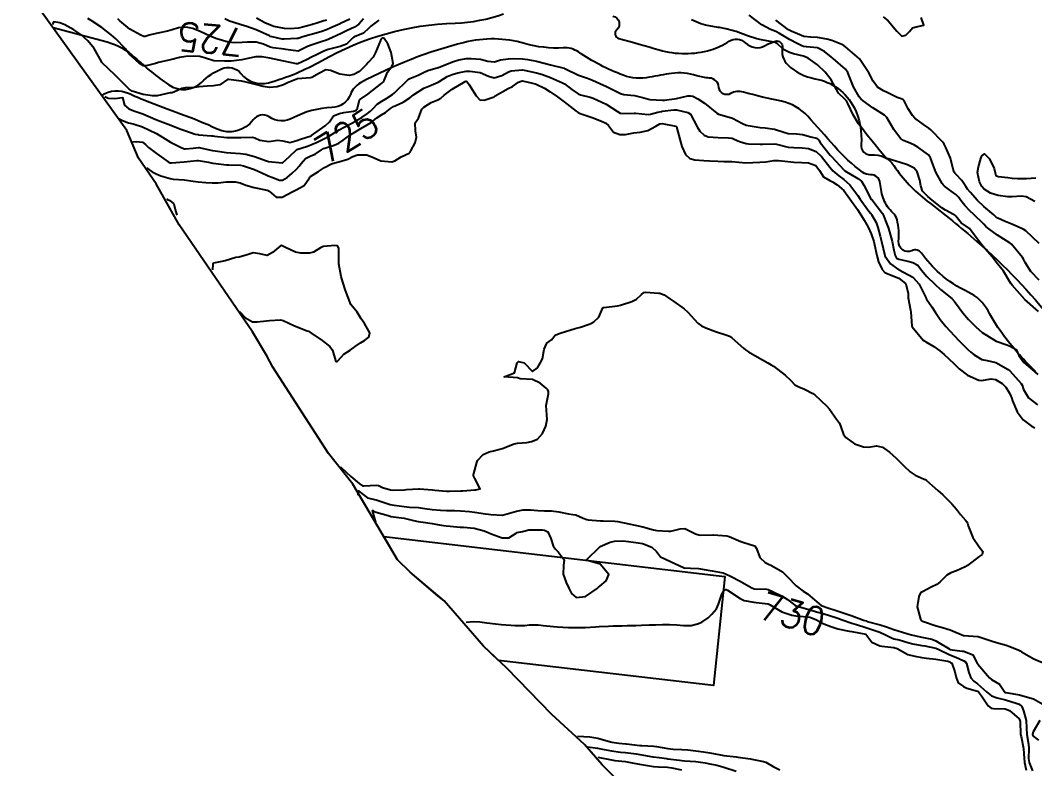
# Model space of a CAD drawing. Header units: metres. Extents: x 318500 to 325275, y 7408834 to 7428799.
# Drawn here: x 319820.8 to 319965.3, y 7410750.4 to 7410857.1 of the extents above; entities that cross this region are included whole.
import ezdxf
from ezdxf.enums import TextEntityAlignment as Align

# ---------------------------------------------------------------- set-up
doc = ezdxf.new("R2010")
doc.units = ezdxf.units.M
doc.header["$MEASUREMENT"] = 0
for name, color, linetype in [('Area', 45, 'Continuous'), ('Cotas', 45, 'Continuous'), ('Curvas de Nivel 1m', 11, 'Continuous'), ('Curvas de Nivel 5m', 15, 'Continuous'), ('Edificações', 30, 'Continuous'), ('Hidrografia', 140, 'Continuous')]:
    doc.layers.add(name, color=color, linetype=linetype)
doc.styles.add('Style-STANDARD', font='STANDARD.shx')

msp = doc.modelspace()

# ---------------------------------------------------------------- linework, layer by layer
at = {"layer": 'Area'}
msp.add_lwpolyline([(319905.54, 7410749.11), (319903.69, 7410750.95), (319901.16, 7410753.87), (319896.53, 7410758.12), (319890.13, 7410764.73), (319886.79, 7410767.88), (319881.16, 7410774.33), (319880.34, 7410775), (319876.32, 7410778.42), (319874.55, 7410780.17), (319868.16, 7410790.95), (319864.69, 7410795.32), (319856.78, 7410807.67), (319855.9, 7410809.26), (319853.88, 7410812.68), (319843.43, 7410827.94), (319840.15, 7410833.76), (319837.64, 7410837.46), (319835.96, 7410841.4), (319820.78, 7410862.57)], dxfattribs=at)
at = {"layer": 'Curvas de Nivel 1m', "flags": 128}
for points, elevation in [([(319832.81, 7410846.24), (319833.31, 7410846), (319834.27, 7410845.95), (319835.33, 7410846.07), (319835.64, 7410845.01), (319836.25, 7410844.46), (319837.1, 7410844.14), (319838.24, 7410843.78), (319840.08, 7410842.95), (319840.23, 7410842.89), (319840.32, 7410842.86), (319842.22, 7410842.15), (319843.49, 7410841.63), (319844.21, 7410841.39), (319845.69, 7410840.88), (319846.13, 7410840.8), (319846.2, 7410840.79), (319848.01, 7410840.65), (319848.2, 7410840.63), (319848.47, 7410840.57), (319850.2, 7410840.37), (319851.77, 7410840.37), (319852.2, 7410840.4), (319853.85, 7410840.42), (319854.2, 7410840.34), (319854.92, 7410840.03), (319856.19, 7410839.84), (319857.47, 7410839.99), (319858.19, 7410839.91), (319859.2, 7410839.7), (319860.19, 7410839.94), (319860.73, 7410840.14), (319862.21, 7410840.63), (319862.23, 7410840.64), (319862.26, 7410840.66), (319864.22, 7410842.05), (319864.83, 7410842.62), (319865.4, 7410843.46), (319866.25, 7410843.82), (319866.89, 7410843.95), (319868.25, 7410844.12), (319868.59, 7410844.24), (319868.83, 7410844.57), (319869.1, 7410845.74), (319870.29, 7410846.55), (319872.31, 7410848.12), (319872.51, 7410848.31), (319872.63, 7410848.52), (319873.12, 7410849.72), (319873.71, 7410850.51), (319873.92, 7410850.93), (319873.64, 7410852.51), (319873.17, 7410853.72), (319872.65, 7410854.52), (319872.39, 7410854.59), (319872.34, 7410854.57), (319872.29, 7410854.52), (319872.11, 7410854.24), (319871.38, 7410852.53), (319871.04, 7410851.86), (319870.35, 7410851.09), (319870.09, 7410850.81), (319869.88, 7410850.56), (319869.1, 7410849.8), (319868.32, 7410849.37), (319867.66, 7410849.25), (319866.32, 7410849.41), (319864.99, 7410849.96), (319864.33, 7410850.04), (319863.4, 7410849.57), (319862.31, 7410848.94), (319862.09, 7410848.88), (319860.31, 7410848.73), (319860.26, 7410848.73), (319860.04, 7410848.68), (319858.84, 7410848.16), (319858.3, 7410847.91), (319857.4, 7410847.62), (319856.29, 7410847.51), (319855.39, 7410847.65), (319854.3, 7410847.95), (319852.77, 7410848.32), (319852.3, 7410848.4), (319850.45, 7410848.68), (319850.31, 7410848.64), (319849.2, 7410847.92), (319848.29, 7410847.75), (319847.41, 7410847.73), (319846.29, 7410847.6), (319845.65, 7410847.52), (319844.29, 7410847.47), (319843.81, 7410847.38), (319842.73, 7410846.92), (319842.43, 7410846.77), (319842.28, 7410846.78), (319842.14, 7410846.78), (319840.27, 7410846.32), (319839.62, 7410846.31), (319838.28, 7410846.54), (319836.71, 7410847), (319836.28, 7410847.27), (319834.55, 7410849.03), (319834.31, 7410849.26), (319832.41, 7410851.06), (319832.38, 7410851.1), (319832.34, 7410851.21), (319831.29, 7410853.07), (319830.38, 7410854.18), (319829.4, 7410855.09), (319828.4, 7410855.76), (319827.11, 7410856.43), (319826.41, 7410856.72), (319825.54, 7410856.89), (319825.41, 7410856.65), (319825.41, 7410856.48)], 723), ([(319871.86, 7410857.1), (319871.09, 7410856.54), (319870.72, 7410856.24), (319870.41, 7410855.91), (319869.68, 7410855.28), (319868.39, 7410854.73), (319868.29, 7410854.69), (319868.15, 7410854.58), (319867.27, 7410853.7), (319866.38, 7410853.38), (319864.67, 7410852.92), (319864.37, 7410852.82), (319863.96, 7410852.64), (319862.89, 7410852.12), (319862.36, 7410851.88), (319861.55, 7410851.47), (319860.34, 7410850.88), (319860.16, 7410850.87), (319858.35, 7410851.28), (319857.65, 7410851.42), (319856.35, 7410851.7), (319855.19, 7410851.91), (319854.35, 7410851.89), (319853.22, 7410851.65), (319852.35, 7410851.48), (319850.81, 7410851.27), (319850.34, 7410851.26), (319849.9, 7410851.27), (319848.35, 7410851.34), (319847.18, 7410851.69), (319846.35, 7410851.94), (319845.47, 7410852), (319844.35, 7410851.93), (319843.47, 7410851.79), (319842.35, 7410851.52), (319840.46, 7410851.07), (319840.34, 7410851.03), (319840.04, 7410850.95), (319838.71, 7410850.6), (319838.33, 7410850.63), (319837.71, 7410850.99), (319836.35, 7410852.22), (319836.02, 7410852.67), (319835.77, 7410853.01), (319834.38, 7410854.44), (319833.72, 7410855.04), (319832.41, 7410856.09), (319830.89, 7410857.08), (319830.42, 7410857.34)], 724), ([(319867.74, 7410857.28), (319866.42, 7410856.63), (319866.4, 7410856.62), (319866.36, 7410856.6), (319865.03, 7410856), (319864.41, 7410855.73), (319863.59, 7410855.45), (319862.4, 7410855.11), (319862.05, 7410855.01), (319860.92, 7410854.67), (319860.52, 7410854.54), (319860.39, 7410854.51), (319860.19, 7410854.49), (319858.39, 7410854.39), (319858.08, 7410854.41), (319856.66, 7410854.74), (319856.39, 7410854.81), (319856.27, 7410854.86), (319854.4, 7410855.74), (319852.91, 7410856.28), (319852.41, 7410856.42), (319851.07, 7410856.81), (319850.58, 7410856.98), (319850.42, 7410857.05), (319849.93, 7410857.32)], 726), ([(319864.43, 7410857.14), (319864.05, 7410857.01), (319862.89, 7410856.65), (319862.53, 7410856.54), (319862.42, 7410856.51), (319860.98, 7410856.11), (319860.41, 7410855.99), (319859.22, 7410855.88), (319858.41, 7410855.91), (319856.92, 7410856.22), (319856.41, 7410856.39), (319855.62, 7410856.75), (319854.43, 7410857.38)], 727), ([(319965.89, 7410815.58), (319963.91, 7410817.29), (319962.12, 7410819.32), (319961.94, 7410819.56), (319960.87, 7410821.34), (319960.47, 7410821.84), (319959.98, 7410822.43), (319959.25, 7410823.36), (319958.01, 7410824.84), (319957.57, 7410825.38), (319956.05, 7410827.4), (319954.84, 7410828.2), (319954.07, 7410829.16), (319953.95, 7410829.32), (319953.76, 7410829.43), (319952.64, 7410830.01), (319952.08, 7410830.37), (319950.74, 7410831.47), (319950.11, 7410831.97), (319949.36, 7410832.73), (319949.09, 7410833.5), (319948.94, 7410834.3), (319948.56, 7410835.5), (319948.16, 7410836.01), (319947.21, 7410836.48), (319946.17, 7410836.81), (319944.33, 7410837.41), (319944.18, 7410837.47), (319944.07, 7410837.56), (319943.33, 7410838.43), (319942.39, 7410839.59), (319942.31, 7410839.68), (319942.21, 7410839.8), (319941.41, 7410840.79), (319940.78, 7410841.61), (319940.24, 7410842.32), (319939.45, 7410843.63), (319938.7, 7410845.22), (319938.49, 7410845.64), (319938.29, 7410845.87), (319937.36, 7410846.71), (319936.84, 7410847.66), (319936.32, 7410848.63), (319935.48, 7410849.68), (319934.36, 7410850.75), (319933.05, 7410851.71), (319932.37, 7410851.97), (319930.95, 7410852.32), (319930.38, 7410852.49), (319929.55, 7410852.93), (319928.62, 7410853.78), (319928.39, 7410853.94), (319928.17, 7410854), (319926.4, 7410854.3), (319925.74, 7410854.47), (319924.41, 7410854.9), (319922.78, 7410855.49), (319922.42, 7410855.6), (319921.31, 7410855.87), (319920.42, 7410856.06), (319920.21, 7410856.09), (319918.43, 7410856.42), (319917.74, 7410856.61), (319916.44, 7410857.15)], 724), ([(319965.97, 7410825.27), (319964.05, 7410827.06), (319963.67, 7410827.3), (319962.06, 7410828.02), (319961.14, 7410828.42), (319960.07, 7410828.91), (319959.81, 7410829.1), (319959.52, 7410829.36), (319958.09, 7410830.55), (319957.17, 7410831.39), (319956.12, 7410832.58), (319955.76, 7410833.04), (319955.51, 7410833.41), (319954.96, 7410834.24), (319954.15, 7410835.11), (319953.98, 7410835.26), (319953.85, 7410835.43), (319953.73, 7410835.87), (319953.34, 7410837.44), (319952.68, 7410838.98), (319952.44, 7410839.46), (319952.35, 7410839.6), (319952.21, 7410839.76), (319950.51, 7410841.48), (319950.23, 7410841.72), (319949.5, 7410842.23), (319948.25, 7410843.13), (319947.9, 7410843.52), (319947.3, 7410844.49), (319946.77, 7410845.53), (319946.55, 7410845.79), (319946.29, 7410845.91), (319945.73, 7410846.11), (319944.3, 7410846.79), (319943.78, 7410847.05), (319942.95, 7410847.58), (319942.32, 7410848.4), (319941.7, 7410849.6), (319940.37, 7410851.62), (319938.39, 7410853.32), (319938.2, 7410853.46), (319937.85, 7410853.65), (319936.4, 7410854.22), (319935.69, 7410854.39), (319934.4, 7410854.63), (319933.43, 7410854.68), (319932.41, 7410854.81), (319930.62, 7410855.54), (319930.42, 7410855.65), (319930.26, 7410855.75), (319928.44, 7410857.11)], 726), ([(319943.74, 7410857.57), (319944.44, 7410857.02), (319945.67, 7410855.55), (319946.41, 7410854.84), (319946.98, 7410854.96), (319947.48, 7410855.52), (319947.9, 7410856.04), (319948.43, 7410856.15), (319949.51, 7410856.41), (319949.15, 7410857.5)], 726), ([(319834.87, 7410843.06), (319835.32, 7410842.83), (319836.22, 7410842.49), (319836.88, 7410842.34), (319838.21, 7410841.9), (319840.2, 7410840.95), (319841.44, 7410840.18), (319842.19, 7410839.73), (319843.78, 7410838.9), (319844.18, 7410838.78), (319844.31, 7410838.76), (319845.41, 7410838.88), (319846.18, 7410838.96), (319846.26, 7410838.95), (319846.65, 7410838.86), (319848.18, 7410838.54), (319848.54, 7410838.47), (319850.17, 7410838.23), (319850.79, 7410838.19), (319852.17, 7410838.12), (319852.93, 7410838.01), (319854.16, 7410837.69), (319855.85, 7410837.05), (319856.15, 7410836.96), (319858.1, 7410836.76), (319858.15, 7410836.78), (319859.16, 7410837.7), (319860.18, 7410838.68), (319861.7, 7410839.15), (319862.19, 7410839.33), (319863.1, 7410839.74), (319864.2, 7410840.28), (319864.44, 7410840.4), (319864.84, 7410840.62), (319866.22, 7410841.46), (319866.94, 7410841.87), (319868.23, 7410842.55), (319868.28, 7410842.58), (319869.49, 7410843.31), (319870.25, 7410843.82), (319870.66, 7410844.13), (319871.08, 7410844.54), (319871.65, 7410845.15), (319872.28, 7410845.58), (319872.88, 7410845.92), (319873.81, 7410846.5), (319874.07, 7410846.72), (319874.29, 7410846.95), (319875.85, 7410848.48), (319876.1, 7410848.69), (319876.31, 7410848.79), (319877.49, 7410849.28), (319878.33, 7410849.69), (319878.85, 7410849.92), (319880.34, 7410850.36), (319880.38, 7410850.38), (319880.49, 7410850.42), (319881.8, 7410850.95), (319882.35, 7410851.17), (319883.26, 7410851.47), (319884.36, 7410851.64), (319885.05, 7410851.67), (319886.36, 7410851.54), (319887.42, 7410851.26), (319888.35, 7410851.2), (319889.2, 7410851.46), (319890.36, 7410851.61), (319891, 7410851.63), (319892.36, 7410851.61), (319893.08, 7410851.53), (319894.36, 7410851.25), (319895.62, 7410850.94), (319896.35, 7410850.76), (319898.27, 7410850.25), (319898.34, 7410850.23), (319898.45, 7410850.18), (319900.33, 7410849.29), (319901.62, 7410848.83), (319902.32, 7410848.58), (319903.34, 7410848.11), (319904.31, 7410847.65), (319905.34, 7410847.12), (319906.3, 7410846.65), (319906.77, 7410846.54), (319908.29, 7410846.38), (319909.61, 7410846.03), (319910.29, 7410845.85), (319910.47, 7410845.83), (319912.29, 7410845.69), (319912.57, 7410845.7), (319914.29, 7410845.96), (319915.9, 7410846.34), (319916.29, 7410846.35), (319916.63, 7410846.27), (319917.33, 7410845.92), (319918.28, 7410845.3), (319920.05, 7410843.88), (319920.26, 7410843.73), (319920.47, 7410843.66), (319922.25, 7410843.16), (319923.7, 7410842.38), (319924.23, 7410842.14), (319926.21, 7410841.82), (319926.23, 7410841.82), (319926.9, 7410841.79), (319928.23, 7410841.6), (319929.6, 7410841.13), (319930.22, 7410840.97), (319931.39, 7410840.9), (319932.22, 7410840.8), (319933.45, 7410840.48), (319934.22, 7410840.29), (319934.55, 7410840.03), (319934.76, 7410839.69), (319936.18, 7410837.87), (319936.36, 7410837.67), (319938.15, 7410835.76), (319938.29, 7410835.64), (319940.14, 7410834.56), (319940.67, 7410834.15), (319940.99, 7410833.61), (319941.95, 7410831.75), (319942.05, 7410831.59), (319942.1, 7410831.53), (319943.63, 7410829.57), (319943.78, 7410829.28), (319944.06, 7410828.51), (319944.45, 7410827.56), (319944.65, 7410826.94), (319945.01, 7410825.55), (319945.24, 7410824.31), (319945.44, 7410823.55), (319945.65, 7410823.21), (319945.98, 7410823.03), (319947.24, 7410822.77), (319947.98, 7410822.57), (319948.67, 7410822.19), (319949.22, 7410821.49), (319949.96, 7410820.56), (319951.11, 7410819.46), (319951.93, 7410818.74), (319953.51, 7410817.43), (319953.91, 7410817.03), (319954.58, 7410816.1), (319955.08, 7410815.41), (319955.88, 7410814.46), (319956.93, 7410813.38), (319957.85, 7410812.59), (319959.83, 7410811.35), (319961.34, 7410810.84), (319961.82, 7410810.63), (319962.67, 7410810.15), (319963.06, 7410809.3), (319963.8, 7410808.3), (319965, 7410807.28), (319965.77, 7410806.62)], 724), ([(319838.75, 7410836.05), (319839.59, 7410835.5), (319840.12, 7410835.2), (319840.8, 7410834.94), (319842.12, 7410834.54), (319842.57, 7410834.46), (319844.11, 7410834.36), (319845.39, 7410834.16), (319846.11, 7410834.05), (319847.22, 7410833.97), (319848.11, 7410833.92), (319848.99, 7410833.95), (319850.11, 7410834.06), (319851.39, 7410834.08), (319852.11, 7410833.92), (319852.92, 7410833.59), (319854.1, 7410833.26), (319855.97, 7410832.87), (319856.1, 7410832.83), (319856.16, 7410832.8), (319856.25, 7410832.74), (319857.24, 7410831.87), (319858.09, 7410831.86), (319859.63, 7410832.69), (319860.1, 7410832.93), (319861.23, 7410833.54), (319862.01, 7410834.66), (319862.05, 7410834.73), (319862.12, 7410834.82), (319863.26, 7410835.52), (319864.14, 7410836.12), (319865.11, 7410836.62), (319865.91, 7410836.85), (319866.15, 7410836.9), (319867.47, 7410837.28), (319868.17, 7410837.67), (319868.84, 7410837.9), (319870.17, 7410837.92), (319871.22, 7410837.47), (319872.16, 7410837.04), (319873.74, 7410836.92), (319874.16, 7410837.08), (319875.04, 7410837.61), (319876.18, 7410838.16), (319876.35, 7410838.3), (319876.45, 7410838.47), (319877.03, 7410839.63), (319877.24, 7410840.45), (319877.08, 7410841.32), (319877.06, 7410842.46), (319877.53, 7410843.16), (319878.02, 7410844.44), (319878.12, 7410844.58), (319878.26, 7410844.7), (319879.35, 7410845.36), (319880.28, 7410845.76), (319880.71, 7410845.99), (319881.16, 7410846.41), (319882.3, 7410847.26), (319884.15, 7410848.36), (319884.26, 7410848.41), (319884.31, 7410848.41), (319884.4, 7410848.36), (319884.68, 7410847.98), (319885.72, 7410846.35), (319886.28, 7410845.75), (319886.9, 7410845.72), (319888.29, 7410846.2), (319888.36, 7410846.24), (319888.44, 7410846.31), (319890.3, 7410847.36), (319890.9, 7410847.68), (319891.79, 7410848.27), (319892.13, 7410848.44), (319892.31, 7410848.46), (319893.41, 7410848.24), (319894.13, 7410848.06), (319894.31, 7410847.99), (319895.5, 7410847.41), (319896.3, 7410846.92), (319897.31, 7410846.19), (319898.28, 7410845.47), (319899.99, 7410844.15), (319900.26, 7410843.96), (319900.58, 7410843.82), (319902.25, 7410843.25), (319903.61, 7410842.74), (319904.24, 7410842.44), (319904.6, 7410842.09), (319905.29, 7410841.15), (319906.22, 7410840.8), (319907, 7410840.84), (319908.22, 7410841.05), (319909.1, 7410841.16), (319910.22, 7410841.4), (319911.33, 7410842), (319911.9, 7410842.33), (319912.24, 7410842.37), (319914.2, 7410841.99), (319914.23, 7410841.98), (319914.25, 7410841.96), (319914.27, 7410841.92), (319914.79, 7410839.95), (319915.06, 7410839.09), (319915.58, 7410837.95), (319916.17, 7410837.4), (319916.91, 7410837.19), (319918.17, 7410837.12), (319918.99, 7410837.08), (319920.17, 7410837.03), (319921.05, 7410836.99), (319922.17, 7410836.95), (319923.15, 7410836.86), (319924.16, 7410836.8), (319925.16, 7410836.82), (319926.17, 7410836.85), (319927.03, 7410836.93), (319928.17, 7410837.09), (319928.82, 7410837.12), (319930.17, 7410836.98), (319931.03, 7410836.87), (319932.17, 7410836.81), (319933.11, 7410836.76), (319934.16, 7410836.39), (319934.66, 7410835.69), (319935.25, 7410834.79), (319936.14, 7410834.28), (319936.54, 7410834.07), (319937.2, 7410833.65), (319938.12, 7410832.82), (319938.99, 7410831.63), (319940.08, 7410830.12), (319940.43, 7410829.61), (319941.05, 7410828.59), (319941.61, 7410827.6), (319942.04, 7410826.66), (319942.39, 7410825.58), (319942.51, 7410825.08), (319942.82, 7410823.58), (319943.08, 7410822.67), (319943.59, 7410821.57), (319943.96, 7410821.16), (319944.63, 7410820.87), (319945.95, 7410820.34), (319946.98, 7410819.52), (319947.29, 7410818.15), (319947.29, 7410817.52), (319947.61, 7410815.79), (319947.66, 7410815.51), (319947.82, 7410813.55), (319947.82, 7410813.51), (319947.86, 7410813.42), (319949.44, 7410811.49), (319949.68, 7410811.34), (319949.83, 7410811.27), (319950.95, 7410810.59), (319951.82, 7410809.99), (319952.44, 7410809.44), (319953.79, 7410808.16), (319954.57, 7410807.42), (319955.77, 7410806.49), (319957.35, 7410805.79), (319957.76, 7410805.75), (319959.15, 7410805.96), (319959.76, 7410805.91), (319960.7, 7410805.34), (319961.2, 7410804.78), (319961.74, 7410803.95), (319961.94, 7410803.53), (319962.02, 7410803.32), (319962.19, 7410802.85), (319962.82, 7410801.3), (319963.68, 7410800.15), (319964.81, 7410799.28), (319965.37, 7410798.98)], 726), ([(319965.37, 7410831.28), (319964.11, 7410831.95), (319963.41, 7410832.01), (319962.11, 7410831.91), (319961.52, 7410831.92), (319960.11, 7410832.1), (319959.05, 7410832.43), (319958.12, 7410833.02), (319957.8, 7410833.38), (319957.45, 7410834.07), (319957.18, 7410835.39), (319957.32, 7410836.23), (319957.66, 7410837.39), (319957.79, 7410837.78), (319958.19, 7410838.07), (319958.9, 7410837.37), (319959.57, 7410835.95), (319959.7, 7410835.36), (319959.78, 7410834.99), (319960.14, 7410834.85), (319961.49, 7410834.68), (319962.14, 7410834.6), (319962.9, 7410834.55), (319964.14, 7410834.54), (319965.48, 7410834.62)], 727), ([(319841.61, 7410831.63), (319841.77, 7410831.54), (319842.08, 7410831.4), (319842.68, 7410830.91), (319842.86, 7410830.11), (319843.1, 7410829.33)], 727), ([(319852.01, 7410815.57), (319852.89, 7410814.7), (319853.85, 7410814.12), (319854.51, 7410814.1), (319855.85, 7410814.25), (319856.29, 7410814.3), (319857.86, 7410814.39), (319858.26, 7410814.3), (319859.84, 7410813.54), (319861.64, 7410812.85), (319861.83, 7410812.78), (319862.05, 7410812.66), (319863.81, 7410811.44), (319864.88, 7410810.61), (319865.26, 7410810.07), (319865.7, 7410808.6), (319865.78, 7410808.44), (319865.94, 7410808.44), (319866.06, 7410808.6), (319866.86, 7410809.51), (319867.8, 7410810.09), (319868.5, 7410810.57), (319869.26, 7410811.11), (319869.81, 7410811.44), (319870.44, 7410811.92), (319870.58, 7410812.54), (319869.85, 7410813.86), (319869.37, 7410814.56), (319868.77, 7410815.47), (319867.88, 7410816.58), (319867.14, 7410818.59), (319866.74, 7410819.78), (319866.52, 7410820.59), (319866.17, 7410822.39), (319866.15, 7410822.6), (319866.16, 7410824.42), (319866.15, 7410824.6), (319866, 7410824.94), (319865.61, 7410824.99), (319863.99, 7410824.86), (319863.82, 7410824.81), (319863.54, 7410824.64), (319862.58, 7410824.05), (319861.98, 7410823.91), (319860.75, 7410823.9), (319859.98, 7410824.06), (319858.58, 7410824.7), (319857.99, 7410824.97), (319857.79, 7410824.92), (319857.55, 7410824.72), (319856.73, 7410823.98), (319855.97, 7410823.59), (319854.92, 7410823.8), (319853.98, 7410823.94), (319853.09, 7410823.65), (319851.97, 7410823.35), (319851.51, 7410823.26), (319849.96, 7410822.82), (319848.31, 7410822.48), (319848.21, 7410822.33), (319848.17, 7410821.51)], 726), ([(319866.42, 7410793.32), (319866.52, 7410793.32), (319867.89, 7410792.06), (319869.05, 7410791.05), (319869.54, 7410790.75), (319869.75, 7410790.75), (319871.54, 7410790.82), (319871.8, 7410790.77), (319872.39, 7410790.51), (319873.54, 7410790.18), (319873.89, 7410790.13), (319875.54, 7410790.18), (319875.81, 7410790.19), (319877.54, 7410790.31), (319877.67, 7410790.31), (319879.54, 7410790.14), (319879.83, 7410790.12), (319881.53, 7410789.99), (319881.94, 7410789.97), (319883.53, 7410790.01), (319883.86, 7410790.03), (319885.54, 7410790.17), (319885.69, 7410790.18), (319886.3, 7410790.32), (319885.55, 7410791.76), (319885.36, 7410792.14), (319885.37, 7410792.33), (319885.41, 7410792.48), (319885.57, 7410793), (319885.85, 7410794.07), (319885.95, 7410794.33), (319886.72, 7410795.2), (319887.61, 7410795.6), (319888.2, 7410795.71), (319889.62, 7410796.11), (319889.74, 7410796.15), (319890.05, 7410796.27), (319891.14, 7410796.74), (319891.63, 7410796.83), (319892.95, 7410796.92), (319893.63, 7410797.03), (319894.47, 7410797.39), (319895.2, 7410798.21), (319895.66, 7410799.25), (319895.84, 7410800.2), (319895.7, 7410802.2), (319896.07, 7410803.85), (319896.04, 7410804.2), (319895.94, 7410804.41), (319895.73, 7410804.65), (319894.88, 7410805.36), (319893.75, 7410805.9), (319892.03, 7410805.96), (319891.75, 7410806.08), (319891.62, 7410806.12), (319889.75, 7410806.28), (319891.19, 7410806.83), (319891.59, 7410808.26), (319891.66, 7410808.38), (319891.78, 7410808.44), (319892.56, 7410808.25), (319893.76, 7410807.05), (319894.46, 7410807.53), (319894.88, 7410808.21), (319895.17, 7410808.83), (319895.45, 7410810.21), (319895.82, 7410811.05), (319896.49, 7410811.53), (319896.99, 7410812.19), (319897.55, 7410812.47), (319897.84, 7410812.55), (319899.1, 7410812.9), (319899.85, 7410813.16), (319900.61, 7410813.37), (319901.85, 7410813.77), (319902.09, 7410813.88), (319902.51, 7410814.11), (319903.2, 7410814.77), (319903.78, 7410816.1), (319903.85, 7410816.14), (319903.89, 7410816.14), (319903.94, 7410816.15), (319905.89, 7410816.39), (319906.32, 7410816.49), (319907.9, 7410816.99), (319908.61, 7410817.33), (319909.29, 7410818.03), (319909.65, 7410818.29), (319909.91, 7410818.34), (319911.7, 7410818.2), (319911.91, 7410818.18), (319912.51, 7410817.98), (319913.35, 7410817.41), (319913.9, 7410817.02), (319915.39, 7410815.94), (319915.88, 7410815.5), (319917.35, 7410813.92), (319917.85, 7410813.55), (319918.48, 7410813.27), (319919.84, 7410812.73), (319921.47, 7410812.22), (319921.83, 7410812.08), (319922.17, 7410811.85), (319923.82, 7410810.36), (319924.11, 7410810.12), (319924.56, 7410809.82), (319925.8, 7410809.12), (319927.29, 7410808.27), (319927.78, 7410807.98), (319928.09, 7410807.77), (319929.76, 7410806.5), (319930.56, 7410805.74), (319931.15, 7410805.14), (319931.74, 7410804.83), (319932.54, 7410804.51), (319933.73, 7410803.87), (319933.98, 7410803.69), (319935.71, 7410802.08), (319936.07, 7410801.66), (319937.1, 7410800.22), (319937.51, 7410799.64), (319937.57, 7410799.54), (319937.67, 7410799.29), (319938.1, 7410798.07), (319938.4, 7410797.63), (319939.64, 7410796.73), (319940.95, 7410796.28), (319941.63, 7410796.26), (319942.8, 7410796.41), (319943.63, 7410796.22), (319944.65, 7410795.54), (319945.61, 7410794.65), (319946.73, 7410793.52), (319947.58, 7410792.72), (319948.32, 7410792.24), (319949.57, 7410791.67), (319949.7, 7410791.61), (319949.89, 7410791.48), (319951.55, 7410790.07), (319952.25, 7410789.44), (319953.52, 7410788.18), (319954.17, 7410787.42), (319954.76, 7410786.66), (319955.49, 7410785.82), (319955.67, 7410785.58), (319955.74, 7410785.4), (319955.85, 7410785.03), (319956.51, 7410783.38), (319957.44, 7410782.04), (319957.95, 7410781.36), (319957.84, 7410780.95), (319957.42, 7410780.64), (319955.76, 7410779.39), (319955.55, 7410779.26), (319955.41, 7410779.19), (319954.19, 7410778.63), (319953.39, 7410778.32), (319952.81, 7410778.01), (319952.23, 7410777.44), (319951.83, 7410776.99), (319951.37, 7410776.68), (319950.57, 7410776.26), (319949.35, 7410775.63), (319949.24, 7410775.59), (319949.08, 7410775.48), (319948.81, 7410774.96), (319948.56, 7410773.49), (319949.08, 7410771.7), (319949.23, 7410771.48), (319949.3, 7410771.45), (319949.35, 7410771.43), (319951.29, 7410770.76), (319952.19, 7410770.53), (319953.28, 7410770.22), (319955.2, 7410769.4), (319955.25, 7410769.38), (319955.27, 7410769.38), (319957.17, 7410769.27), (319957.27, 7410769.25), (319957.44, 7410769.2), (319959.26, 7410768.6), (319960.24, 7410768.31), (319961.26, 7410768.02), (319961.78, 7410767.83), (319963.06, 7410767.29), (319963.25, 7410767.2), (319963.46, 7410767.08), (319965.23, 7410766.06), (319967.12, 7410765.24)], 727), ([(319868.94, 7410789.42), (319868.95, 7410790), (319869.46, 7410789.64), (319870.27, 7410789.04), (319871.24, 7410788.79), (319871.51, 7410788.75), (319872.18, 7410788.51), (319873.5, 7410788.05), (319874.04, 7410787.95), (319875.5, 7410787.78), (319876.25, 7410787.7), (319877.5, 7410787.62), (319878.43, 7410787.5), (319879.49, 7410787.34), (319880.64, 7410787.25), (319881.49, 7410787.22), (319882.68, 7410787.19), (319883.49, 7410787.15), (319884.77, 7410787.06), (319885.49, 7410786.98), (319887.07, 7410786.73), (319887.49, 7410786.67), (319887.83, 7410786.65), (319889.49, 7410786.57), (319889.84, 7410786.62), (319891.5, 7410787.13), (319892.45, 7410787.29), (319893.5, 7410787.3), (319894.52, 7410787.23), (319895.5, 7410787.18), (319896.48, 7410787.17), (319897.5, 7410787.04), (319898.92, 7410786.74), (319899.5, 7410786.66), (319899.93, 7410786.58), (319900.97, 7410786.13), (319901.49, 7410785.94), (319901.7, 7410785.9), (319903.48, 7410785.73), (319903.85, 7410785.72), (319905.48, 7410785.69), (319905.91, 7410785.64), (319907.48, 7410785.31), (319908.38, 7410785.12), (319909.47, 7410784.87), (319911.01, 7410784.46), (319911.47, 7410784.37), (319913.17, 7410784.26), (319913.46, 7410784.28), (319914.8, 7410784.61), (319915.47, 7410784.65), (319917, 7410783.91), (319917.46, 7410783.74), (319917.65, 7410783.71), (319919.46, 7410783.76), (319919.57, 7410783.76), (319921.46, 7410783.62), (319921.78, 7410783.52), (319923.44, 7410782.79), (319924.91, 7410782.34), (319925.44, 7410782.16), (319925.69, 7410781.8), (319926.14, 7410780.52), (319926.94, 7410779.78), (319927.41, 7410779.55), (319927.81, 7410779.36), (319929.39, 7410778.48), (319930.11, 7410777.74), (319931.36, 7410776.45), (319932.36, 7410775.7), (319932.97, 7410775.32), (319933.34, 7410775.02), (319934.92, 7410773.67), (319935.33, 7410773.51), (319935.55, 7410773.45), (319937.32, 7410772.87), (319938.45, 7410772.49), (319939.31, 7410772.18), (319940.92, 7410771.59), (319941.3, 7410771.46), (319941.48, 7410771.41), (319943.29, 7410770.93), (319944.2, 7410770.63), (319945.28, 7410770.26), (319947.1, 7410769.68), (319947.27, 7410769.63), (319947.78, 7410769.5), (319949, 7410769.21), (319949.27, 7410769.16), (319950.67, 7410768.87), (319951.26, 7410768.64), (319953.22, 7410767.43), (319953.25, 7410767.42), (319955.01, 7410767.17), (319955.25, 7410767.14), (319956.5, 7410766.64), (319957.19, 7410765.37), (319957.2, 7410765.35), (319957.22, 7410765.3), (319958.88, 7410763.35), (319959.19, 7410763.13), (319960.32, 7410762.47), (319961.08, 7410761.32), (319961.17, 7410761.28), (319961.22, 7410761.27), (319963.16, 7410760.92), (319963.65, 7410760.8), (319965.16, 7410760.38), (319967.14, 7410759.24)], 728), ([(319871.46, 7410785.53), (319870.96, 7410787.23), (319871.04, 7410787.21), (319871.21, 7410787.08), (319871.49, 7410786.98), (319873.18, 7410786.49), (319873.48, 7410786.39), (319873.6, 7410786.37), (319875.48, 7410786.12), (319876.83, 7410785.81), (319877.47, 7410785.66), (319878.53, 7410785.49), (319879.47, 7410785.34), (319880.76, 7410785.11), (319881.47, 7410785.01), (319882.05, 7410784.97), (319883.46, 7410784.85), (319883.93, 7410784.82), (319885.46, 7410784.68), (319886.86, 7410784.32), (319887.46, 7410784.06), (319887.89, 7410783.87), (319889.45, 7410783.33), (319890.4, 7410783.32), (319891.46, 7410784), (319891.6, 7410784.1), (319892.32, 7410784.24), (319893.26, 7410784.44), (319893.46, 7410784.48), (319895.21, 7410784.46), (319895.46, 7410784.39), (319895.95, 7410784.19), (319896.39, 7410783.24), (319896.72, 7410782.18), (319897, 7410781.75), (319897.42, 7410781.34), (319898.3, 7410780.16), (319898.17, 7410779.39), (319898.13, 7410778.16), (319898.56, 7410776.96), (319898.95, 7410776.15), (319899.34, 7410775.38), (319899.99, 7410774.8), (319901.34, 7410774.94), (319902.98, 7410776.1), (319903.17, 7410776.28), (319903.36, 7410776.43), (319904.26, 7410777.19), (319904.64, 7410778.08), (319903.4, 7410779.54), (319901.41, 7410780.12), (319903.43, 7410782.09), (319904.84, 7410782.68), (319905.44, 7410782.84), (319906.62, 7410782.87), (319907.44, 7410782.77), (319908.84, 7410782.62), (319909.44, 7410782.51), (319910.77, 7410782), (319911.42, 7410781.38), (319912.02, 7410780.59), (319913.41, 7410779.96), (319915.4, 7410779.06), (319916.3, 7410779.01), (319917.4, 7410778.96), (319918.53, 7410778.75), (319919.39, 7410778.6), (319920.94, 7410778.31), (319921.38, 7410778.13), (319922, 7410777.84), (319923.37, 7410777.16), (319924.94, 7410776.22), (319925.35, 7410776.05), (319927.1, 7410776.02), (319927.35, 7410775.97), (319927.8, 7410775.77), (319929.34, 7410775), (319930.11, 7410774.51), (319931.13, 7410773.72), (319931.33, 7410773.62), (319931.47, 7410773.58), (319933.32, 7410773.03), (319934.23, 7410772.77), (319935.31, 7410772.47), (319937.01, 7410771.94), (319937.3, 7410771.84), (319937.91, 7410771.63), (319939.29, 7410771.15), (319939.94, 7410770.95), (319941.28, 7410770.53), (319942.82, 7410770.02), (319943.27, 7410769.87), (319943.97, 7410769.55), (319944.81, 7410769.09), (319945.26, 7410768.94), (319946.03, 7410768.76), (319947.26, 7410768.39), (319947.98, 7410768.22), (319949.26, 7410767.99), (319949.69, 7410767.91), (319951.25, 7410767.59), (319951.58, 7410767.45), (319953.24, 7410766.64), (319954.11, 7410766.3), (319955.23, 7410765.79), (319955.46, 7410765.63), (319955.6, 7410765.39), (319955.95, 7410764.13), (319956.24, 7410763.38), (319956.68, 7410762.88), (319957.18, 7410762.52), (319958.48, 7410761.36), (319959.16, 7410760.78), (319959.98, 7410760.52), (319961.15, 7410760.24), (319962.69, 7410759.76), (319963.14, 7410759.59), (319963.5, 7410759.29), (319963.75, 7410758.67), (319964.1, 7410757.28), (319964.17, 7410756.21), (319964.21, 7410755.28), (319964.43, 7410753.91), (319964.5, 7410753.28), (319964.46, 7410751.85), (319964.53, 7410751.28), (319965.02, 7410750.12)], 729), ([(319966.08, 7410757.26), (319965.09, 7410755.67), (319965.02, 7410755.34), (319965.03, 7410755.27), (319965.09, 7410755.06), (319965.88, 7410754.46)], 728), ([(319900.17, 7410755.03), (319901.07, 7410755.01), (319901.92, 7410754.96), (319903.07, 7410754.75), (319904.9, 7410754.23), (319905.06, 7410754.19), (319906.09, 7410754.05), (319907.06, 7410753.95), (319907.16, 7410753.94), (319909.06, 7410753.72), (319909.37, 7410753.69), (319911.05, 7410753.63), (319911.46, 7410753.58), (319913.05, 7410753.29), (319913.8, 7410753.2), (319915.05, 7410753.13), (319915.89, 7410753.08), (319917.05, 7410752.96), (319918.13, 7410752.81), (319919.04, 7410752.66), (319920.54, 7410752.36), (319921.04, 7410752.27), (319922.79, 7410752.08), (319923.03, 7410752.05), (319924.84, 7410751.8), (319925.01, 7410751.78), (319925.03, 7410751.78), (319926.7, 7410751.45), (319927.03, 7410751.32), (319928.04, 7410750.74), (319929.01, 7410750.24)], 731), ([(319901.63, 7410753.53), (319903.05, 7410753.32), (319903.97, 7410753.15), (319905.04, 7410752.95), (319906.32, 7410752.78), (319907.04, 7410752.7), (319908.53, 7410752.53), (319909.04, 7410752.45), (319910.91, 7410752.11), (319911.03, 7410752.09), (319911.84, 7410751.98), (319912.9, 7410751.84), (319913.03, 7410751.82), (319914.7, 7410751.61), (319915.03, 7410751.57), (319915.42, 7410751.53), (319917.03, 7410751.41), (319918.36, 7410751.23), (319919.02, 7410751.11), (319920.04, 7410750.89), (319921.02, 7410750.61), (319922.81, 7410750.03)], 732), ([(319903.07, 7410752.05), (319905.02, 7410751.66), (319905.49, 7410751.59), (319907.02, 7410751.41), (319908.21, 7410751.21), (319909.02, 7410751.06), (319910.14, 7410750.87), (319911.02, 7410750.73), (319911.7, 7410750.66), (319913.02, 7410750.63), (319913.61, 7410750.54), (319915.01, 7410750.26)], 733)]:
    msp.add_lwpolyline(points, dxfattribs=dict(at, elevation=elevation))
at = {"layer": 'Curvas de Nivel 5m', "flags": 128}
for points, elevation in [([(319965.95, 7410820.03), (319964.79, 7410821.28), (319963.98, 7410822.59), (319963.75, 7410823.05), (319963.58, 7410823.3), (319962.02, 7410825.18), (319961.85, 7410825.32), (319960.04, 7410826.48), (319958.79, 7410827.37), (319958.39, 7410827.71), (319958.06, 7410828.05), (319956.67, 7410829.39), (319956.08, 7410829.94), (319955.37, 7410830.69), (319954.81, 7410831.42), (319954.51, 7410831.83), (319954.11, 7410832.24), (319953.43, 7410832.75), (319952.49, 7410833.45), (319952.29, 7410833.62), (319952.13, 7410833.82), (319951.24, 7410835.47), (319950.67, 7410836.98), (319950.49, 7410837.48), (319950.19, 7410837.9), (319948.69, 7410839.02), (319948.21, 7410839.3), (319947.68, 7410839.52), (319946.62, 7410839.94), (319946.22, 7410840.25), (319945.24, 7410841.55), (319944.26, 7410843.25), (319943.95, 7410843.56), (319942.28, 7410844.62), (319940.87, 7410845.61), (319940.56, 7410845.88), (319940.3, 7410846.2), (319939.5, 7410847.63), (319938.94, 7410849.03), (319938.68, 7410849.64), (319938.35, 7410850.14), (319936.6, 7410851.67), (319936.46, 7410851.76), (319936.37, 7410851.82), (319935.36, 7410852.67), (319934.38, 7410853.16), (319932.8, 7410853.31), (319932.39, 7410853.38), (319932.14, 7410853.47), (319931.58, 7410853.73), (319930.4, 7410854.35), (319928.97, 7410855.22), (319928.42, 7410855.5), (319927.66, 7410855.79), (319926.43, 7410856.43), (319924.65, 7410857.83)], 725), ([(319869.68, 7410857.31), (319869, 7410856.57), (319868.69, 7410856.3), (319868.41, 7410856.14), (319867.35, 7410855.65), (319866.4, 7410855.19), (319866, 7410855), (319865.18, 7410854.62), (319864.39, 7410854.27), (319863.8, 7410854.06), (319862.38, 7410853.61), (319861.7, 7410853.35), (319860.37, 7410852.68), (319858.6, 7410852.94), (319858.37, 7410852.96), (319856.81, 7410853.17), (319856.38, 7410853.29), (319855.45, 7410853.68), (319854.38, 7410853.99), (319853.16, 7410853.99), (319852.38, 7410853.93), (319851.3, 7410853.88), (319850.38, 7410853.96), (319848.77, 7410854.45), (319848.39, 7410854.61), (319847.85, 7410854.85), (319846.4, 7410855.51), (319845.35, 7410855.94), (319844.41, 7410856.13), (319843.32, 7410856), (319842.4, 7410855.75), (319841.76, 7410855.57), (319840.39, 7410855.26), (319840.14, 7410855.21), (319839.16, 7410854.97), (319838.55, 7410854.81), (319838.39, 7410854.81), (319837.95, 7410854.98), (319836.4, 7410855.85), (319834.97, 7410857.02), (319834.68, 7410857.29)], 725), ([(319836.8, 7410839.77), (319837.35, 7410839.82), (319838.19, 7410839.71), (319838.61, 7410839.4), (319839.07, 7410838.97), (319840.17, 7410838.12), (319841.86, 7410836.92), (319842.15, 7410836.78), (319842.31, 7410836.76), (319844.15, 7410836.9), (319845.94, 7410837.09), (319846.15, 7410837.09), (319847.6, 7410836.85), (319848.15, 7410836.75), (319848.26, 7410836.73), (319850.15, 7410836.49), (319850.48, 7410836.48), (319852.14, 7410836.43), (319852.57, 7410836.36), (319854.14, 7410835.81), (319855.81, 7410835.05), (319856.12, 7410834.92), (319856.63, 7410834.73), (319857.73, 7410834.33), (319858.12, 7410834.31), (319858.8, 7410834.7), (319859.51, 7410835.31), (319860.14, 7410835.88), (319860.52, 7410836.3), (319860.78, 7410836.67), (319861.44, 7410837.39), (319862.17, 7410837.77), (319862.79, 7410838.03), (319863.69, 7410838.64), (319864, 7410838.82), (319864.18, 7410838.88), (319865.51, 7410839.29), (319866.19, 7410839.59), (319866.81, 7410839.99), (319867.53, 7410840.59), (319867.93, 7410840.87), (319868.21, 7410841.03), (319869.31, 7410841.65), (319870.23, 7410842.19), (319870.76, 7410842.54), (319871.6, 7410843.17), (319872.25, 7410843.6), (319872.82, 7410843.95), (319873.55, 7410844.51), (319873.96, 7410844.81), (319874.27, 7410844.96), (319875.32, 7410845.43), (319876.28, 7410846.05), (319876.52, 7410846.24), (319876.79, 7410846.46), (319878.3, 7410847.41), (319879.01, 7410847.73), (319880.31, 7410848.28), (319880.54, 7410848.42), (319881.63, 7410849.09), (319882.32, 7410849.35), (319883.11, 7410849.59), (319884.33, 7410849.84), (319884.84, 7410849.85), (319886.33, 7410849.65), (319887.5, 7410849.14), (319888.32, 7410848.91), (319889.4, 7410849.21), (319890.33, 7410849.75), (319890.73, 7410849.88), (319892.34, 7410850.03), (319892.58, 7410850.01), (319894.33, 7410849.61), (319895.17, 7410849.38), (319896.32, 7410848.96), (319898.05, 7410848.18), (319898.31, 7410848.03), (319899.38, 7410847.24), (319900.29, 7410846.62), (319900.62, 7410846.47), (319901.97, 7410846.12), (319902.29, 7410846.04), (319902.4, 7410846), (319904.28, 7410845.14), (319905.9, 7410844.08), (319906.26, 7410843.85), (319906.53, 7410843.79), (319908.26, 7410843.88), (319908.43, 7410843.86), (319910.25, 7410843.66), (319910.56, 7410843.71), (319911.64, 7410844), (319912.14, 7410844.11), (319912.26, 7410844.13), (319913.91, 7410844.32), (319914.27, 7410844.31), (319915.89, 7410843.94), (319916.26, 7410843.7), (319917.23, 7410841.93), (319917.59, 7410841.28), (319918.22, 7410840.7), (319918.82, 7410840.5), (319920.22, 7410840.41), (319921.72, 7410840.36), (319922.21, 7410840.28), (319922.52, 7410840.16), (319923.28, 7410839.84), (319924.21, 7410839.54), (319924.54, 7410839.49), (319926.2, 7410839.43), (319926.57, 7410839.43), (319928.21, 7410839.47), (319928.56, 7410839.42), (319930.2, 7410839.02), (319931, 7410838.94), (319932.2, 7410838.92), (319933.08, 7410838.83), (319934.19, 7410838.39), (319934.96, 7410837.69), (319936.16, 7410836.15), (319936.57, 7410835.66), (319937.41, 7410834.91), (319938.14, 7410834.4), (319939, 7410833.63), (319940.11, 7410832.14), (319940.47, 7410831.61), (319941.57, 7410830.1), (319941.94, 7410829.59), (319941.99, 7410829.52), (319942.07, 7410829.4), (319942.74, 7410828.26), (319942.98, 7410827.58), (319943.3, 7410826.3), (319943.49, 7410825.57), (319943.96, 7410823.59), (319943.97, 7410823.56), (319943.97, 7410823.54), (319943.99, 7410823.5), (319944.8, 7410822.37), (319945.97, 7410821.54), (319946.01, 7410821.53), (319947.95, 7410820.47), (319948.87, 7410819.5), (319949.8, 7410817.59), (319949.83, 7410817.48), (319949.85, 7410817.42), (319949.91, 7410817.34), (319950.68, 7410816.25), (319951.2, 7410815.46), (319951.87, 7410814.44), (319952.65, 7410813.44), (319953.84, 7410812.14), (319954.55, 7410811.42), (319955.19, 7410810.78), (319955.82, 7410810.18), (319956.22, 7410809.8), (319956.71, 7410809.39), (319957.8, 7410808.74), (319958.55, 7410808.61), (319959.79, 7410808.33), (319961.56, 7410807.32), (319961.78, 7410807.13), (319963.41, 7410805.3), (319963.53, 7410805.08), (319963.74, 7410804.45), (319964.45, 7410803.28), (319965.72, 7410802.28)], 725), ([(319884.32, 7410771.31), (319885.29, 7410771.38), (319886.27, 7410771.34), (319887.28, 7410771.22), (319888.5, 7410771.07), (319889.28, 7410770.98), (319890.68, 7410770.85), (319891.28, 7410770.82), (319892.68, 7410770.84), (319893.28, 7410770.9), (319894.59, 7410770.9), (319895.28, 7410770.82), (319896.78, 7410770.67), (319897.28, 7410770.64), (319898.88, 7410770.55), (319899.28, 7410770.53), (319900.88, 7410770.52), (319901.28, 7410770.54), (319902.76, 7410770.62), (319903.28, 7410770.66), (319904.62, 7410770.74), (319905.28, 7410770.75), (319906.55, 7410770.78), (319907.28, 7410770.8), (319908.48, 7410770.83), (319909.28, 7410770.85), (319910.4, 7410770.89), (319911.28, 7410770.92), (319912.31, 7410770.95), (319913.29, 7410770.97), (319914.32, 7410770.91), (319915.28, 7410770.8), (319916.38, 7410770.83), (319917.29, 7410771.05), (319917.92, 7410771.27), (319918.81, 7410771.89), (319919.04, 7410772.15), (319919.31, 7410772.42), (319919.98, 7410773.21), (319920.28, 7410773.87), (319920.76, 7410775.27), (319921.07, 7410775.85), (319921.26, 7410775.95), (319921.35, 7410775.94), (319921.57, 7410775.85), (319923.34, 7410774.68), (319923.91, 7410774.4), (319925.33, 7410774.14), (319925.66, 7410774.12), (319927.33, 7410773.89), (319927.63, 7410773.77), (319929.32, 7410772.78), (319930.74, 7410772.3), (319931.31, 7410772.2), (319932.94, 7410772.06), (319933.3, 7410771.99), (319934.15, 7410771.68), (319935.29, 7410771.06), (319936.28, 7410770.66), (319937.28, 7410770.36), (319938.87, 7410770.03), (319939.28, 7410769.95), (319941.26, 7410769.6), (319941.29, 7410769.59), (319942.1, 7410768.42), (319943.25, 7410767.9), (319943.55, 7410767.85), (319945.25, 7410767.66), (319945.75, 7410767.53), (319947.24, 7410766.68), (319948.27, 7410766.46), (319949.23, 7410766.27), (319949.91, 7410766.15), (319951.23, 7410766.01), (319952.94, 7410765.72), (319953.22, 7410765.62), (319953.35, 7410765.56), (319953.52, 7410765.43), (319953.97, 7410764.19), (319954.14, 7410763.42), (319954.43, 7410762.66), (319955.18, 7410762.1), (319955.67, 7410761.89), (319957.17, 7410761.46), (319957.31, 7410761.37), (319957.74, 7410760.78), (319958.69, 7410759.35), (319959.14, 7410759.05), (319959.48, 7410759), (319961.13, 7410758.96), (319961.75, 7410758.69), (319963.11, 7410757.51), (319963.22, 7410757.29), (319963.24, 7410757.15), (319963.33, 7410755.29), (319963.38, 7410755), (319963.75, 7410753.28), (319963.8, 7410752.53), (319963.89, 7410751.28), (319964.11, 7410750.18)], 730)]:
    msp.add_lwpolyline(points, dxfattribs=dict(at, elevation=elevation))
at = {"layer": 'Edificações'}
msp.add_lwpolyline([(319888.94, 7410765.85), (319886.79, 7410767.88), (319881.16, 7410774.33), (319876.32, 7410778.42), (319874.55, 7410780.17), (319872.57, 7410783.52), (319921.19, 7410777.82), (319919.58, 7410762.26)], close=True, dxfattribs=at)
at = {"layer": 'Hidrografia'}
for points in [[(319825.44, 7410856.06), (319833.14, 7410854.02, -0.124816), (319837.12, 7410851.8, 0.03834), (319841.95, 7410847.89, 0.356529), (319846.63, 7410848.28, -0.086709), (319849.46, 7410850.19, -0.345525), (319852.22, 7410849.5, 0.303143), (319856.13, 7410848.2, 0.062538), (319863.72, 7410851.34, -0.121508), (319882.75, 7410856.71, 0.076655), (319889.65, 7410858.01, -0.127073)], [(319905.23, 7410857.71, -0.60238), (319905.77, 7410855.72, 0.590167), (319906.07, 7410854.5, -0.00675), (319911.82, 7410852.89, 0.144081), (319919.18, 7410852.89, 0.076738), (319921.79, 7410854.12, -0.360552), (319924.09, 7410853.89, 0.341115), (319926.92, 7410853.5, -0.062701), (319928.38, 7410854.12, -0.55781), (319929.37, 7410853.2, 0.252614), (319930.14, 7410850.75, 0.152016), (319934.05, 7410848.76, -0.237926), (319939.6, 7410844.66, -0.141318), (319940.59, 7410839.38, 0.470988), (319942.05, 7410837.92, -0.276486), (319945.27, 7410836.39, 0.083548), (319950.03, 7410831.32, -0.016665), (319957.08, 7410825.58, -0.044925), (319967.97, 7410814.22, 0.01102)], [(319965.5, 7410806.98, -0.038185), (319961.05, 7410811.98, -0.040033), (319958.68, 7410815.67, 0.16232), (319955.85, 7410818.35, -0.07114), (319951.82, 7410820.98, -0.058289), (319949.18, 7410823.91, 0.363533), (319947.84, 7410824.25, -0.580303), (319945.94, 7410825.59, 0.0821), (319945.72, 7410828.63, 0.149016), (319945.11, 7410829.66, -0.116567), (319943.84, 7410831.53, -0.074244), (319943.33, 7410833.85, 0.410103), (319941.93, 7410835.08, -0.173985), (319940.85, 7410835.41, -0.054496), (319936.79, 7410839.15, 0.00478), (319932.99, 7410843.41, 0.158501), (319929.26, 7410845.55, -0.015882), (319923.82, 7410846.86, 0.197888), (319922, 7410846.64, -0.550332), (319920.34, 7410847.53, 0.380168), (319918.97, 7410848.87, -0.066446), (319917.17, 7410849.2, 0.111913), (319913.59, 7410849.52, 0.01795), (319910.43, 7410848.97, -0.142161), (319906.7, 7410849.26, -0.059967), (319900.31, 7410852.58, 0.16624), (319898.15, 7410853.17, -0.085594), (319892.64, 7410853.79, 0.132501), (319884.06, 7410853.94, 0.062897), (319869.25, 7410848.17, 0.179118), (319867.82, 7410846.54, -0.302779), (319865.17, 7410844.65, 0.116693), (319859.65, 7410843.17, -0.276324), (319856.23, 7410843.32, 0.401458), (319853.98, 7410842.92, -0.360218), (319848.82, 7410841.59, 0.025048), (319843.61, 7410843.73, -0.010469), (319838.61, 7410845.62, -0.010173), (319836.21, 7410846.64, 0.249717), (319832.39, 7410846.38)]]:
    msp.add_lwpolyline(points, format="xyb", dxfattribs=at)

# ---------------------------------------------------------------- texts
at = {"layer": 'Cotas', "style": 'Style-STANDARD'}
for s, rotation, p in [('725', 174.1179, (319847.88, 7410854.42, 725)), ('725', 32.1964, (319867.28, 7410840.6, 725)), ('730', 343.0459, (319930.81, 7410772.44, 730))]:
    msp.add_text(s, height=4, rotation=rotation, dxfattribs=at).set_placement(p, align=Align.MIDDLE_CENTER)

doc.saveas('drawing.dxf')
